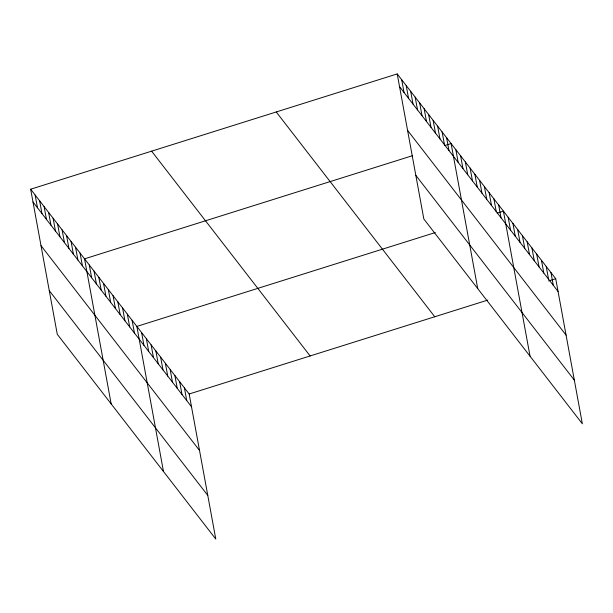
<?xml version="1.0" encoding="UTF-8"?>
<svg xmlns="http://www.w3.org/2000/svg" width="613" height="613" viewBox="0 0 613 613"><rect width="100%" height="100%" fill="white"/><g stroke="black" fill="none" stroke-linecap="round" stroke-linejoin="round"><path stroke-width="0.92" d="M30.65 189.21L189.164 393.998L215.791 539.08L57.277 334.292L30.65 189.21L397.209 73.92L555.723 278.708L582.35 423.79L423.836 219.002L397.209 73.92M412.572 155.671L84.54 258.839L111.168 403.921M444.831 145.519L451.107 143.549L477.734 288.631M435.314 232.549L136.852 326.415L163.479 471.497M497.143 213.102L503.411 211.125L530.038 356.207M189.164 393.998L487.626 300.125M548.551 280.961L555.723 278.708M399.553 86.701L558.068 291.481M407.568 130.362L566.083 335.142M415.829 175.341L574.335 380.129M276.248 111.972L434.755 316.752M151.618 151.166L310.124 355.946M32.995 201.991L191.509 406.771M41.01 245.652L199.516 450.432M49.262 290.631L207.776 495.419M550.964 272.563L553.309 285.344M546.214 266.417L548.558 279.199M541.455 260.272L543.8 273.053M536.704 254.134L539.049 266.908M531.946 247.989L534.291 260.763M527.188 241.844L529.532 254.625M522.437 235.699L524.782 248.48M517.678 229.561L520.023 242.334M512.928 223.416L515.272 236.189M508.169 217.27L510.514 230.051M498.66 204.987L501.005 217.761M493.902 198.842L496.246 211.615M489.151 192.697L491.496 205.478M484.393 186.551L486.737 199.332M479.634 180.414L481.979 193.187M474.883 174.268L477.228 187.042M470.125 168.123L472.47 180.904M465.374 161.978L467.719 174.759M460.616 155.84L462.961 168.613M455.857 149.695L458.202 162.468M446.616 137.749L448.961 150.522M442.126 131.948L444.471 144.722M437.628 126.14L439.973 138.921M433.138 120.34L435.483 133.121M428.648 114.539L430.993 127.312M424.158 108.739L426.502 121.512M419.667 102.938L422.012 115.711M415.177 97.13L417.522 109.911M410.687 91.329L413.032 104.11M406.197 85.529L408.542 98.302M401.699 79.728L404.044 92.502M184.406 387.853L186.75 400.626M179.647 381.707L182 394.488M174.897 375.562L177.241 388.343M170.138 369.424L172.483 382.198M165.387 363.279L167.732 376.053M160.629 357.134L162.974 369.915M155.871 350.988L158.223 363.77M151.12 344.851L153.465 357.624M146.361 338.705L148.706 351.479M141.611 332.56L143.955 345.341M132.094 320.277L134.446 333.051M127.343 314.132L129.688 326.905M122.585 307.987L124.929 320.768M117.834 301.841L120.179 314.622M113.076 295.696L115.42 308.477M108.317 289.558L110.669 302.332M103.566 283.413L105.911 296.186M98.808 277.268L101.153 290.049M94.057 271.122L96.402 283.903M89.299 264.985L91.643 277.758M80.05 253.039L82.395 265.812M75.56 247.231L77.905 260.012M71.07 241.43L73.414 254.211M66.579 235.63L68.924 248.411M62.089 229.829L64.434 242.602M57.599 224.029L59.944 236.802M53.109 218.22L55.454 231.001M48.611 212.42L50.963 225.201M44.121 206.619L46.465 219.393M39.63 200.819L41.975 213.592M35.14 195.018L37.485 207.792"/></g></svg>
